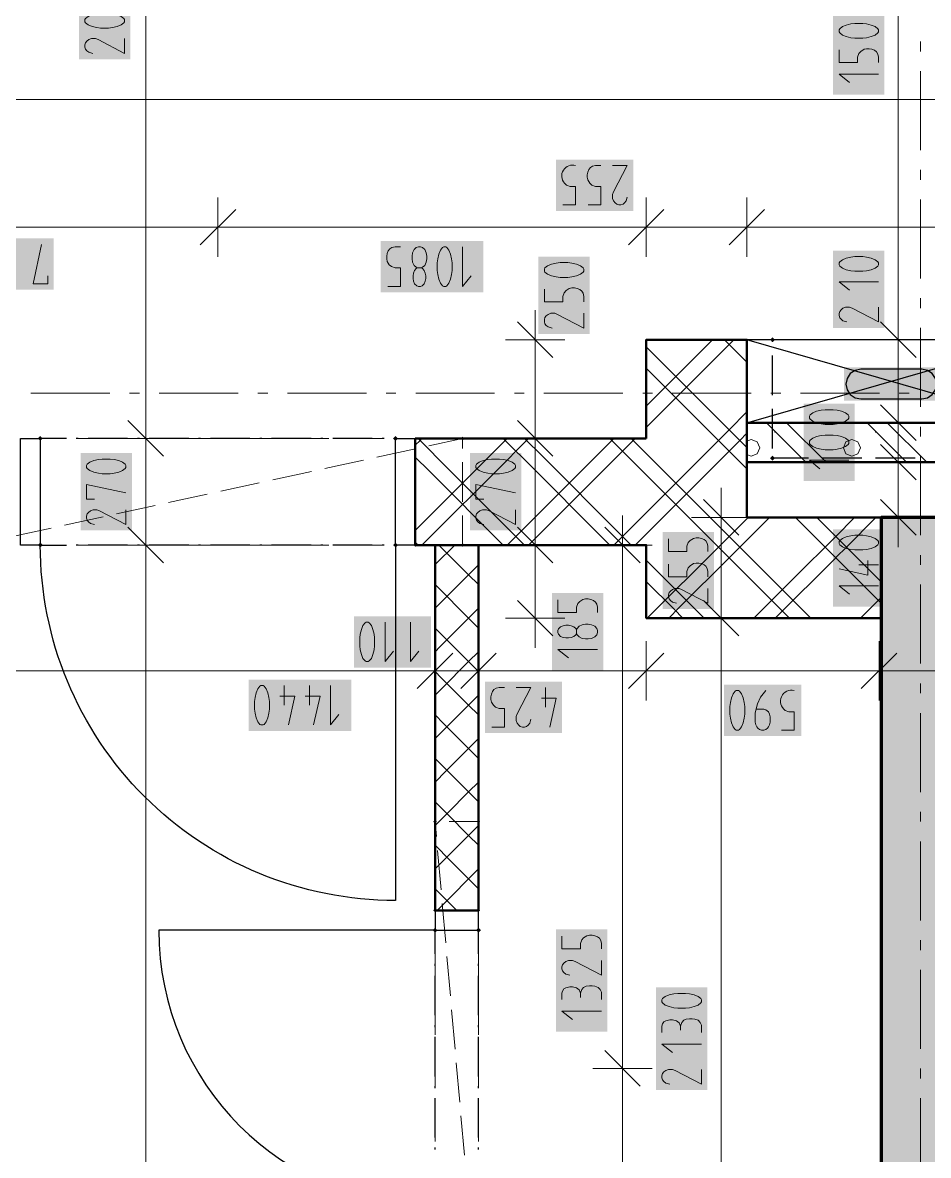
# Model space of a CAD drawing. Header units: millimetres. Extents: x 0 to 594, y 0 to 420.
# Drawn here: x 262.97 to 286.49, y 197.16 to 226.55 of the extents above; entities that cross this region are included whole.
import ezdxf

# ---------------------------------------------------------------- set-up
doc = ezdxf.new("R2010")
doc.units = ezdxf.units.MM
doc.header["$LTSCALE"] = 8
for name, color, linetype in [('PDF_Dvere', 7, 'Continuous'), ('PDF_Instalacni prizdivky', 7, 'Continuous'), ('PDF_Koty delkove', 7, 'Continuous'), ('PDF_Osy hlavni', 7, 'Continuous'), ('PDF_Pozarni Vodovod', 7, 'Continuous'), ('PDF_Preklady', 7, 'Continuous'), ('PDF_Pricky zdene', 7, 'Continuous'), ('PDF_Rozvadece', 7, 'Continuous'), ('PDF_Steny akusticke', 7, 'Continuous'), ('PDF_Steny obvodove nosne', 7, 'Continuous')]:
    doc.layers.add(name, color=color, linetype=linetype)

msp = doc.modelspace()

# ---------------------------------------------------------------- linework, layer by layer
at = {"layer": 'PDF_Dvere', "lineweight": 25}
for points in [[(262.918, 215.762), (263.431, 215.762), (263.431, 212.995), (262.918, 212.995)], [(272.656, 215.762), (273.168, 215.762), (273.168, 212.995), (272.656, 212.995)], [(274.808, 203.001), (274.808, 203.514), (273.681, 203.514), (273.681, 203.001)]]:
    msp.add_lwpolyline(points, close=True, dxfattribs=at)
for points in [[(264.108, 215.762), (263.431, 215.762)], [(264.415, 215.762), (264.364, 215.762)], [(265.697, 215.762), (264.672, 215.762)], [(266.004, 215.762), (265.953, 215.762)], [(267.285, 215.762), (266.26, 215.762)], [(267.593, 215.762), (267.542, 215.762)], [(268.874, 215.762), (267.849, 215.762)], [(269.182, 215.762), (269.13, 215.762)], [(270.463, 215.762), (269.438, 215.762)], [(270.77, 215.762), (270.719, 215.762)], [(272.052, 215.762), (271.027, 215.762)], [(272.359, 215.762), (272.308, 215.762)], [(272.656, 215.762), (272.615, 215.762)], [(264.415, 212.995), (264.364, 212.995)], [(265.697, 212.995), (264.672, 212.995)], [(266.004, 212.995), (265.953, 212.995)], [(267.285, 212.995), (266.26, 212.995)], [(267.593, 212.995), (267.542, 212.995)], [(268.874, 212.995), (267.849, 212.995)], [(269.182, 212.995), (269.13, 212.995)], [(270.463, 212.995), (269.438, 212.995)], [(270.77, 212.995), (270.719, 212.995)], [(272.052, 212.995), (271.027, 212.995)], [(272.359, 212.995), (272.308, 212.995)], [(274.808, 202.384), (274.808, 203.001)], [(273.681, 202.076), (273.681, 202.128)], [(274.808, 202.076), (274.808, 202.128)], [(273.681, 200.795), (273.681, 201.82)], [(274.808, 200.795), (274.808, 201.82)], [(273.681, 200.488), (273.681, 200.539)], [(274.808, 200.488), (274.808, 200.539)], [(273.681, 199.206), (273.681, 200.231)], [(274.808, 199.206), (274.808, 200.231)], [(273.681, 198.899), (273.681, 198.95)], [(274.808, 198.899), (274.808, 198.95)], [(273.681, 197.618), (273.681, 198.643)], [(274.808, 197.618), (274.808, 198.643)], [(273.681, 197.31), (273.681, 197.361)], [(274.808, 197.31), (274.808, 197.361)]]:
    msp.add_lwpolyline(points, dxfattribs=at)
for points in [[(272.615, 212.995), (272.656, 212.995), (272.656, 203.77, -0.414214), (263.431, 212.995), (264.108, 212.995)], [(273.681, 202.384), (273.681, 203.001), (266.506, 203.001, 0.414213), (273.681, 195.826)]]:
    msp.add_lwpolyline(points, format="xyb", dxfattribs=at)
at = {"layer": 'PDF_Dvere', "lineweight": 25, "transparency": 33554559}
for points in [[(263.495, 215.762), (263.431, 215.698), (263.431, 215.826), (263.367, 215.762)], [(272.72, 215.762), (272.656, 215.698), (272.656, 215.826), (272.592, 215.762)], [(263.495, 212.995), (263.431, 212.931), (263.431, 213.059), (263.367, 212.995)], [(272.72, 212.995), (272.656, 212.931), (272.656, 213.059), (272.592, 212.995)], [(273.681, 202.937), (273.617, 203.001), (273.745, 203.001), (273.681, 203.065)], [(274.808, 202.937), (274.744, 203.001), (274.872, 203.001), (274.808, 203.065)]]:
    msp.add_solid(points, dxfattribs=at)
at = {"layer": 'PDF_Instalacni prizdivky', "lineweight": 50}
msp.add_lwpolyline([(290.798, 216.172), (281.778, 216.172), (281.778, 215.147), (290.798, 215.147)], close=True, dxfattribs=at)
at = {"layer": 'PDF_Instalacni prizdivky', "lineweight": 9}
for points in [[(282.285, 216.172), (282.285, 216.172)], [(282.547, 215.911), (282.285, 216.172)], [(283.833, 215.147), (282.808, 216.172)], [(282.808, 216.172), (282.808, 216.172)], [(284.899, 216.172), (284.899, 216.172)], [(285.16, 215.911), (284.899, 216.172)], [(286.447, 215.147), (285.422, 216.172)], [(285.422, 216.172), (285.422, 216.172)], [(283.31, 215.147), (282.547, 215.911)], [(285.924, 215.147), (285.16, 215.911)], [(281.778, 215.347), (281.893, 215.299), (282.049, 215.364), (282.113, 215.519), (282.049, 215.674), (281.893, 215.739), (281.778, 215.691)]]:
    msp.add_lwpolyline(points, dxfattribs=at)
msp.add_lwpolyline([(284.507, 215.739), (284.352, 215.674), (284.287, 215.519), (284.352, 215.364), (284.507, 215.299), (284.662, 215.364), (284.727, 215.519), (284.662, 215.674)], close=True, dxfattribs=at)
at = {"layer": 'PDF_Instalacni prizdivky', "lineweight": 9, "transparency": 33554559}
for points in [[(282.508, 215.906), (282.484, 215.929), (282.531, 215.929), (282.508, 215.952)], [(285.121, 215.906), (285.098, 215.929), (285.144, 215.929), (285.121, 215.952)]]:
    msp.add_solid(points, dxfattribs=at)
at = {"layer": 'PDF_Koty delkove', "lineweight": 18}
for points in [[(266.168, 181.118), (266.168, 182.604), (266.168, 212.995), (266.168, 215.762), (266.168, 236.262), (266.168, 239.03), (266.168, 269.421), (266.168, 270.907), (266.168, 320.055), (266.168, 323.95)], [(285.709, 213.712), (285.709, 215.147), (285.709, 216.172), (285.709, 218.325), (285.709, 233.7), (285.709, 236.775), (285.709, 238.312)], [(265.614, 226.139), (265.614, 225.755), (264.93, 226.112), (264.862, 226.139), (264.759, 226.139), (264.692, 226.112), (264.64, 226.071), (264.606, 226.03), (264.589, 225.975), (264.589, 225.92), (264.606, 225.865), (264.64, 225.824), (264.692, 225.783), (264.793, 225.755)], [(284.171, 225.849), (284.171, 225.52), (284.649, 225.52), (284.649, 225.657), (284.684, 225.753), (284.735, 225.808), (284.82, 225.862), (284.888, 225.876)], [(284.888, 225.876), (284.957, 225.876), (285.025, 225.862), (285.093, 225.835), (285.144, 225.794), (285.179, 225.739), (285.196, 225.657), (285.196, 225.52)], [(285.196, 225.219), (284.171, 225.219), (284.444, 225)], [(510.402, 224.562), (490.697, 224.562), (470.838, 224.562), (469.351, 224.562), (157.447, 224.562)], [(277.659, 221.823), (277.988, 221.823), (277.988, 222.3), (277.851, 222.3), (277.755, 222.335), (277.7, 222.386), (277.646, 222.471), (277.632, 222.539), (277.632, 222.608), (277.646, 222.676), (277.673, 222.744), (277.714, 222.795), (277.768, 222.83), (277.851, 222.848), (277.988, 222.848)], [(278.289, 222.848), (278.673, 222.848), (278.316, 222.164), (278.289, 222.095), (278.289, 221.993), (278.316, 221.925), (278.357, 221.874), (278.398, 221.839), (278.453, 221.823), (278.508, 221.823), (278.563, 221.839), (278.604, 221.874), (278.645, 221.925), (278.673, 222.027)], [(268.043, 222.015), (268.043, 221.246), (268.043, 220.477)], [(279.164, 222.015), (279.164, 221.246), (279.164, 220.477)], [(281.778, 222.015), (281.778, 221.246), (281.778, 220.477)], [(268.504, 221.707), (267.582, 220.785)], [(279.626, 221.707), (278.703, 220.785)], [(282.239, 221.707), (281.317, 220.785)], [(416.513, 221.246), (405.084, 221.246), (397.192, 221.246), (389.71, 221.246), (312.015, 221.246), (304.533, 221.246), (293.412, 221.246), (290.798, 221.246), (281.778, 221.246), (279.164, 221.246), (268.043, 221.246), (260.561, 221.246), (182.866, 221.246)], [(263.625, 219.979), (263.625, 219.775), (263.242, 219.775), (263.46, 220.8)], [(272.453, 219.709), (272.782, 219.709), (272.782, 220.186), (272.645, 220.186), (272.549, 220.221), (272.494, 220.272), (272.44, 220.358), (272.426, 220.425), (272.426, 220.494), (272.44, 220.563), (272.467, 220.63), (272.508, 220.681), (272.563, 220.716), (272.645, 220.734), (272.782, 220.734)], [(273.083, 220.494), (273.083, 220.425), (273.097, 220.34), (273.137, 220.255), (273.193, 220.204), (273.22, 220.186), (273.33, 220.186), (273.357, 220.204), (273.412, 220.255), (273.453, 220.34), (273.467, 220.425), (273.467, 220.494), (273.453, 220.579), (273.412, 220.665), (273.357, 220.716), (273.302, 220.734)], [(273.302, 220.734), (273.248, 220.734), (273.193, 220.716), (273.137, 220.665), (273.097, 220.579), (273.083, 220.494)], [(274.397, 220.734), (274.397, 219.709), (274.616, 219.981)], [(273.33, 220.186), (273.357, 220.169), (273.398, 220.118), (273.425, 220.05), (273.439, 219.981), (273.439, 219.913), (273.425, 219.845), (273.398, 219.776), (273.343, 219.725), (273.302, 219.709), (273.248, 219.709), (273.206, 219.725), (273.151, 219.776), (273.124, 219.845), (273.11, 219.913), (273.11, 219.981), (273.124, 220.05), (273.151, 220.118), (273.193, 220.169), (273.22, 220.186)], [(277.133, 220.325), (276.928, 220.325), (276.827, 220.311), (276.707, 220.284), (276.604, 220.242), (276.535, 220.188), (276.519, 220.16), (276.519, 220.106), (276.535, 220.078), (276.604, 220.024), (276.707, 219.983), (276.827, 219.955), (276.928, 219.941), (277.133, 219.941), (277.236, 219.955)], [(277.236, 219.955), (277.355, 219.983), (277.458, 220.024), (277.527, 220.078), (277.544, 220.106), (277.544, 220.16), (277.527, 220.188), (277.458, 220.242), (277.355, 220.284), (277.236, 220.311), (277.133, 220.325)], [(276.519, 219.64), (276.519, 219.312), (276.997, 219.312), (276.997, 219.449), (277.032, 219.544), (277.083, 219.599), (277.168, 219.654), (277.236, 219.668), (277.304, 219.668), (277.373, 219.654), (277.441, 219.627), (277.492, 219.585), (277.527, 219.531), (277.544, 219.449), (277.544, 219.312)], [(285.196, 219.827), (284.171, 219.827), (284.444, 219.608)], [(276.279, 218.325), (276.279, 219.094)], [(277.544, 219.011), (277.544, 218.627), (276.86, 218.983), (276.792, 219.011), (276.689, 219.011), (276.622, 218.983), (276.57, 218.942), (276.535, 218.901), (276.519, 218.846), (276.519, 218.792), (276.535, 218.737), (276.57, 218.696), (276.622, 218.655), (276.723, 218.627)], [(285.196, 219.17), (285.196, 218.786), (284.513, 219.143), (284.444, 219.17), (284.342, 219.17), (284.274, 219.143), (284.223, 219.102), (284.188, 219.06), (284.171, 219.005), (284.171, 218.951), (284.188, 218.896), (284.223, 218.855), (284.274, 218.814), (284.375, 218.786)], [(276.741, 217.864), (275.818, 218.786)], [(286.17, 217.864), (285.248, 218.786)], [(277.048, 218.325), (276.279, 218.325), (275.511, 218.325)], [(276.279, 211.099), (276.279, 212.232), (276.279, 212.995), (276.279, 215.762), (276.279, 218.325)], [(286.478, 218.325), (285.709, 218.325), (284.94, 218.325)], [(284.017, 216.509), (283.812, 216.509), (283.71, 216.495), (283.59, 216.468), (283.488, 216.427), (283.419, 216.373), (283.403, 216.345), (283.403, 216.29), (283.419, 216.262), (283.488, 216.208), (283.59, 216.167), (283.71, 216.139), (283.812, 216.125), (284.017, 216.125), (284.119, 216.139), (284.239, 216.167), (284.342, 216.208), (284.41, 216.262), (284.428, 216.29), (284.428, 216.345), (284.41, 216.373), (284.342, 216.427), (284.239, 216.468)], [(284.239, 216.468), (284.119, 216.495), (284.017, 216.509)], [(286.17, 215.711), (285.248, 216.634)], [(266.629, 215.301), (265.707, 216.224)], [(276.741, 215.301), (275.818, 216.224)], [(286.478, 216.172), (285.709, 216.172), (284.94, 216.172)], [(266.937, 215.762), (266.168, 215.762), (265.399, 215.762)], [(277.048, 215.762), (276.279, 215.762), (275.511, 215.762)], [(286.17, 214.686), (285.248, 215.609)], [(265.245, 215.228), (265.04, 215.228), (264.938, 215.214), (264.818, 215.187), (264.716, 215.145), (264.647, 215.091), (264.631, 215.063), (264.631, 215.009), (264.647, 214.981), (264.716, 214.927), (264.818, 214.886), (264.938, 214.858), (265.04, 214.844), (265.245, 214.844), (265.347, 214.858), (265.467, 214.886), (265.569, 214.927), (265.638, 214.981), (265.656, 215.009), (265.656, 215.063), (265.638, 215.091), (265.569, 215.145), (265.467, 215.187), (265.347, 215.214), (265.245, 215.228)], [(275.356, 215.228), (275.151, 215.228), (275.049, 215.214), (274.929, 215.187), (274.827, 215.145), (274.758, 215.091), (274.742, 215.063), (274.742, 215.009), (274.758, 214.981), (274.827, 214.927), (274.929, 214.886), (275.049, 214.858), (275.151, 214.844), (275.356, 214.844), (275.458, 214.858), (275.578, 214.886)], [(275.578, 214.886), (275.681, 214.927), (275.749, 214.981), (275.767, 215.009), (275.767, 215.063), (275.749, 215.091), (275.681, 215.145), (275.578, 215.187), (275.458, 215.214), (275.356, 215.228)], [(284.428, 215.195), (283.403, 215.195), (283.675, 214.976)], [(286.478, 215.147), (285.709, 215.147), (284.94, 215.147)], [(264.835, 214.187), (264.631, 214.187), (264.631, 214.571), (265.656, 214.352)], [(274.946, 214.187), (274.742, 214.187), (274.742, 214.571), (275.767, 214.352)], [(281.111, 213.712), (281.111, 214.481)], [(281.572, 213.251), (280.65, 214.174)], [(286.17, 213.251), (285.248, 214.174)], [(265.656, 213.914), (265.656, 213.53), (264.972, 213.886), (264.903, 213.914), (264.801, 213.914), (264.733, 213.886), (264.682, 213.845), (264.647, 213.804), (264.631, 213.749), (264.631, 213.695), (264.647, 213.64), (264.682, 213.599), (264.733, 213.558), (264.835, 213.53)], [(275.767, 213.914), (275.767, 213.53), (275.083, 213.886), (275.014, 213.914), (274.912, 213.914), (274.844, 213.886), (274.793, 213.845), (274.758, 213.804), (274.742, 213.749), (274.742, 213.695), (274.758, 213.64), (274.793, 213.599), (274.844, 213.558), (274.946, 213.53)], [(278.547, 212.995), (278.547, 213.764)], [(281.88, 213.712), (281.111, 213.712), (280.342, 213.712)], [(281.111, 131.969), (281.111, 162.52), (281.111, 181.118), (281.111, 187.78), (281.111, 189.266), (281.111, 211.099), (281.111, 213.712)], [(286.478, 213.712), (285.709, 213.712), (284.94, 213.712)], [(285.709, 213.712), (285.709, 212.944)], [(266.629, 212.534), (265.707, 213.456)], [(276.741, 212.534), (275.818, 213.456)], [(279.009, 212.534), (278.086, 213.456)], [(279.743, 213.157), (279.743, 212.829), (280.221, 212.829), (280.221, 212.966), (280.256, 213.061), (280.307, 213.116), (280.392, 213.17), (280.46, 213.184), (280.528, 213.184), (280.597, 213.17), (280.665, 213.143), (280.716, 213.102), (280.751, 213.048), (280.768, 212.966), (280.768, 212.829)], [(284.785, 213.251), (284.58, 213.251), (284.479, 213.237), (284.359, 213.21), (284.257, 213.169), (284.188, 213.115), (284.171, 213.087), (284.171, 213.033), (284.188, 213.005), (284.257, 212.951), (284.359, 212.91), (284.479, 212.882), (284.58, 212.868), (284.785, 212.868), (284.888, 212.882), (285.008, 212.91), (285.11, 212.951), (285.179, 213.005), (285.196, 213.033), (285.196, 213.087), (285.179, 213.115), (285.11, 213.169), (285.008, 213.21)], [(285.008, 213.21), (284.888, 213.237), (284.785, 213.251)], [(266.937, 212.995), (266.168, 212.995), (265.399, 212.995)], [(277.048, 212.995), (276.279, 212.995), (275.511, 212.995)], [(279.316, 212.995), (278.547, 212.995), (277.779, 212.995)], [(278.547, 189.266), (278.547, 199.414), (278.547, 212.995)], [(284.923, 212.594), (284.923, 212.211), (284.171, 212.376)], [(279.743, 212.5), (279.743, 212.172), (280.221, 212.172), (280.221, 212.309), (280.256, 212.404), (280.307, 212.459), (280.392, 212.513), (280.46, 212.527), (280.528, 212.527), (280.597, 212.513), (280.665, 212.486), (280.716, 212.445), (280.751, 212.391), (280.768, 212.309), (280.768, 212.172)], [(285.196, 212.485), (284.684, 212.485)], [(280.768, 211.487), (280.084, 211.843), (280.016, 211.87), (279.913, 211.87), (279.846, 211.843), (279.794, 211.802), (279.759, 211.761), (279.743, 211.706), (279.743, 211.652), (279.759, 211.597), (279.794, 211.556), (279.846, 211.515), (279.947, 211.487)], [(280.768, 211.87), (280.768, 211.487)], [(285.196, 211.937), (284.171, 211.937), (284.444, 211.719)], [(276.741, 210.637), (275.818, 211.56)], [(276.873, 211.572), (276.873, 211.243), (277.351, 211.243), (277.351, 211.381), (277.386, 211.476), (277.437, 211.531), (277.522, 211.585), (277.59, 211.599), (277.659, 211.599), (277.727, 211.585), (277.795, 211.558), (277.846, 211.517), (277.881, 211.463), (277.898, 211.381), (277.898, 211.243)], [(281.572, 210.637), (280.65, 211.56)], [(277.048, 211.099), (276.279, 211.099), (275.511, 211.099)], [(276.279, 211.099), (276.279, 210.33)], [(281.88, 211.099), (281.111, 211.099), (280.342, 211.099)], [(272.096, 210.278), (272.11, 210.38), (272.11, 210.585), (272.096, 210.687), (272.069, 210.807), (272.027, 210.91), (271.973, 210.979), (271.945, 210.996), (271.891, 210.996), (271.863, 210.979), (271.809, 210.91), (271.768, 210.807), (271.741, 210.687), (271.727, 210.585)], [(272.384, 210.996), (272.384, 209.971), (272.602, 210.244)], [(273.041, 210.996), (273.041, 209.971), (273.259, 210.244)], [(277.351, 210.696), (277.334, 210.669), (277.282, 210.627), (277.215, 210.6), (277.146, 210.586), (277.077, 210.586), (277.01, 210.6), (276.941, 210.627), (276.89, 210.682), (276.873, 210.724), (276.873, 210.778), (276.89, 210.819), (276.941, 210.874), (277.01, 210.901), (277.077, 210.915)], [(277.077, 210.915), (277.146, 210.915), (277.215, 210.901), (277.282, 210.874), (277.334, 210.833), (277.351, 210.806)], [(271.727, 210.585), (271.727, 210.38), (271.741, 210.278), (271.768, 210.159), (271.809, 210.056), (271.863, 209.987), (271.891, 209.971), (271.945, 209.971), (271.973, 209.987), (272.027, 210.056), (272.069, 210.159), (272.096, 210.278)], [(273.681, 210.5), (273.681, 209.731), (273.681, 208.962)], [(274.808, 210.5), (274.808, 209.731), (274.808, 208.962)], [(279.164, 210.5), (279.164, 209.731), (279.164, 208.962)], [(285.212, 210.5), (285.212, 209.731), (285.212, 208.962)], [(274.142, 210.192), (273.219, 209.27)], [(275.269, 210.192), (274.347, 209.27)], [(277.898, 210.285), (276.873, 210.285), (277.146, 210.067)], [(279.626, 210.192), (278.703, 209.27)], [(285.673, 210.192), (284.75, 209.27)], [(220.689, 209.731), (222.739, 209.731), (229.452, 209.731), (231.041, 209.731), (248.466, 209.731), (257.793, 209.731), (258.921, 209.731), (266.8, 209.731), (273.681, 209.731), (274.808, 209.731), (277.907, 209.731), (279.164, 209.731), (281.204, 209.731), (285.212, 209.731), (287.364, 209.731), (288.547, 209.731), (290.978, 209.731), (293.412, 209.731), (295.346, 209.731), (296.085, 209.731), (297.768, 209.731), (298.537, 209.731)], [(269.762, 209.351), (269.762, 208.839)], [(270.419, 209.351), (270.419, 208.839)], [(270.967, 209.351), (270.967, 208.326), (271.186, 208.599)], [(275.156, 208.273), (275.485, 208.273), (275.485, 208.751), (275.348, 208.751), (275.252, 208.786), (275.197, 208.837), (275.143, 208.922), (275.129, 208.99), (275.129, 209.058), (275.143, 209.127), (275.17, 209.195), (275.211, 209.246), (275.266, 209.281), (275.348, 209.298), (275.485, 209.298)], [(275.786, 209.298), (276.17, 209.298), (275.813, 208.615), (275.786, 208.546), (275.786, 208.443), (275.813, 208.376), (275.854, 208.325), (275.895, 208.29), (275.951, 208.273), (276.005, 208.273), (276.06, 208.29), (276.101, 208.325), (276.142, 208.376), (276.17, 208.477)], [(276.553, 209.298), (276.553, 208.786)], [(269.653, 209.078), (270.037, 209.078), (269.872, 208.326)], [(270.31, 209.078), (270.694, 209.078), (270.529, 208.326)], [(276.443, 209.025), (276.827, 209.025), (276.662, 208.273)], [(281.339, 208.808), (281.339, 208.603), (281.353, 208.501), (281.38, 208.381), (281.421, 208.279), (281.475, 208.21), (281.503, 208.194), (281.558, 208.194), (281.585, 208.21), (281.64, 208.279), (281.681, 208.381), (281.709, 208.501), (281.723, 208.603), (281.723, 208.808), (281.709, 208.91), (281.681, 209.03), (281.64, 209.133), (281.585, 209.201), (281.558, 209.219), (281.503, 209.219)], [(281.503, 209.219), (281.475, 209.201), (281.421, 209.133), (281.38, 209.03), (281.353, 208.91), (281.339, 208.808)], [(282.27, 209.219), (282.132, 209.048), (282.05, 208.876), (281.996, 208.638), (281.996, 208.398), (282.01, 208.33), (282.037, 208.279), (282.064, 208.245), (282.105, 208.21), (282.16, 208.194), (282.215, 208.194), (282.27, 208.21), (282.311, 208.245), (282.338, 208.279), (282.366, 208.33), (282.38, 208.398), (282.38, 208.535), (282.366, 208.603), (282.338, 208.671), (282.27, 208.723), (282.215, 208.74), (282.023, 208.74)], [(276.977, 202.845), (276.977, 202.517), (277.454, 202.517), (277.454, 202.654), (277.489, 202.749), (277.54, 202.804), (277.626, 202.858), (277.693, 202.872), (277.762, 202.872), (277.831, 202.858), (277.898, 202.831), (277.949, 202.79), (277.984, 202.736), (278.002, 202.654), (278.002, 202.517)], [(278.002, 201.832), (277.318, 202.188), (277.249, 202.215), (277.147, 202.215), (277.079, 202.188), (277.028, 202.147), (276.993, 202.106), (276.977, 202.051), (276.977, 201.997), (276.993, 201.942), (277.028, 201.901), (277.079, 201.86), (277.181, 201.832)], [(278.002, 202.215), (278.002, 201.832)], [(276.977, 201.203), (276.977, 201.367), (276.993, 201.422), (277.028, 201.476), (277.079, 201.504), (277.181, 201.531), (277.249, 201.531), (277.352, 201.504), (277.421, 201.449), (277.454, 201.367), (277.454, 201.258)], [(278.002, 201.203), (278.002, 201.394), (277.967, 201.462), (277.916, 201.517), (277.831, 201.544), (277.762, 201.558), (277.693, 201.558), (277.608, 201.544), (277.54, 201.517), (277.489, 201.462), (277.454, 201.367)], [(278.002, 200.901), (276.977, 200.901), (277.249, 200.683)], [(279.573, 200.347), (279.573, 200.512), (279.59, 200.567), (279.625, 200.621), (279.676, 200.649), (279.777, 200.676), (279.846, 200.676), (279.948, 200.649), (280.017, 200.594), (280.051, 200.512), (280.051, 200.402)], [(280.598, 200.347), (280.598, 200.539), (280.563, 200.607), (280.512, 200.662), (280.427, 200.689), (280.358, 200.703), (280.29, 200.703), (280.205, 200.689), (280.137, 200.662), (280.086, 200.607), (280.051, 200.512)], [(280.598, 200.046), (279.573, 200.046), (279.846, 199.827)], [(279.009, 198.953), (278.086, 199.875)], [(279.316, 199.414), (278.547, 199.414), (277.779, 199.414)], [(280.598, 199.389), (280.598, 199.005), (279.915, 199.362), (279.846, 199.389), (279.743, 199.389), (279.676, 199.362), (279.625, 199.321), (279.59, 199.28), (279.573, 199.225), (279.573, 199.17), (279.59, 199.115)], [(279.59, 199.115), (279.625, 199.074), (279.676, 199.033), (279.777, 199.005)]]:
    msp.add_lwpolyline(points, dxfattribs=at)
for points in [[(265.203, 226.796), (264.998, 226.796), (264.897, 226.782), (264.777, 226.755), (264.674, 226.714), (264.606, 226.66), (264.589, 226.632), (264.589, 226.577), (264.606, 226.549), (264.674, 226.495), (264.777, 226.454), (264.897, 226.426), (264.998, 226.412), (265.203, 226.412), (265.306, 226.426), (265.426, 226.454), (265.528, 226.495), (265.597, 226.549), (265.614, 226.577), (265.614, 226.632), (265.597, 226.66), (265.528, 226.714), (265.426, 226.755), (265.306, 226.782)], [(284.785, 226.533), (284.58, 226.533), (284.479, 226.519), (284.359, 226.492), (284.257, 226.451), (284.188, 226.396), (284.171, 226.368), (284.171, 226.314), (284.188, 226.286), (284.257, 226.232), (284.359, 226.191), (284.479, 226.163), (284.58, 226.149), (284.785, 226.149), (284.888, 226.163), (285.008, 226.191), (285.11, 226.232), (285.179, 226.286), (285.196, 226.314), (285.196, 226.368), (285.179, 226.396), (285.11, 226.451), (285.008, 226.492), (284.888, 226.519)], [(273.74, 220.323), (273.74, 220.118), (273.754, 220.016), (273.781, 219.896), (273.822, 219.794), (273.877, 219.725), (273.905, 219.709), (273.959, 219.709), (273.987, 219.725), (274.041, 219.794), (274.082, 219.896), (274.11, 220.016), (274.124, 220.118), (274.124, 220.323), (274.11, 220.425), (274.082, 220.545), (274.041, 220.648), (273.987, 220.716), (273.959, 220.734), (273.905, 220.734), (273.877, 220.716), (273.822, 220.648), (273.781, 220.545), (273.754, 220.425)], [(284.785, 220.484), (284.58, 220.484), (284.479, 220.47), (284.359, 220.443), (284.257, 220.402), (284.188, 220.347), (284.171, 220.32), (284.171, 220.265), (284.188, 220.237), (284.257, 220.183), (284.359, 220.142), (284.479, 220.114), (284.58, 220.1), (284.785, 220.1), (284.888, 220.114), (285.008, 220.142), (285.11, 220.183), (285.179, 220.237), (285.196, 220.265), (285.196, 220.32), (285.179, 220.347), (285.11, 220.402), (285.008, 220.443), (284.888, 220.47)], [(284.017, 215.852), (283.812, 215.852), (283.71, 215.838), (283.59, 215.811), (283.488, 215.77), (283.419, 215.715), (283.403, 215.688), (283.403, 215.633), (283.419, 215.605), (283.488, 215.551), (283.59, 215.51), (283.71, 215.482), (283.812, 215.468), (284.017, 215.468), (284.119, 215.482), (284.239, 215.51), (284.342, 215.551), (284.41, 215.605), (284.428, 215.633), (284.428, 215.688), (284.41, 215.715), (284.342, 215.77), (284.239, 215.811), (284.119, 215.838)], [(277.659, 210.942), (277.59, 210.942), (277.505, 210.928), (277.42, 210.888), (277.369, 210.833), (277.351, 210.806), (277.351, 210.696), (277.369, 210.669), (277.42, 210.613), (277.505, 210.572), (277.59, 210.558), (277.659, 210.558), (277.744, 210.572), (277.83, 210.613), (277.881, 210.669), (277.898, 210.724), (277.898, 210.778), (277.881, 210.833), (277.83, 210.888), (277.744, 210.928)], [(268.996, 208.94), (268.996, 208.735), (269.01, 208.634), (269.037, 208.514), (269.078, 208.411), (269.132, 208.343), (269.16, 208.326), (269.215, 208.326), (269.242, 208.343), (269.297, 208.411), (269.338, 208.514), (269.366, 208.634), (269.38, 208.735), (269.38, 208.94), (269.366, 209.043), (269.338, 209.163), (269.297, 209.265), (269.242, 209.334), (269.215, 209.351), (269.16, 209.351), (269.132, 209.334), (269.078, 209.265), (269.037, 209.163), (269.01, 209.043)], [(280.187, 201.36), (279.982, 201.36), (279.881, 201.346), (279.761, 201.319), (279.658, 201.278), (279.59, 201.224), (279.573, 201.196), (279.573, 201.142), (279.59, 201.114), (279.658, 201.059), (279.761, 201.018), (279.881, 200.99), (279.982, 200.976), (280.187, 200.976), (280.29, 200.99), (280.41, 201.018), (280.512, 201.059), (280.581, 201.114), (280.598, 201.142), (280.598, 201.196), (280.581, 201.224), (280.512, 201.278), (280.41, 201.319), (280.29, 201.346)]]:
    msp.add_lwpolyline(points, close=True, dxfattribs=at)
for points in [[(277.002, 221.823), (277.331, 221.823), (277.331, 222.3), (277.194, 222.3), (277.098, 222.335), (277.043, 222.386, -0.753191), (277.331, 222.848)], [(282.68, 208.194), (283.009, 208.194), (283.009, 208.671), (282.872, 208.671), (282.776, 208.706, -0.843855), (283.009, 209.219)]]:
    msp.add_lwpolyline(points, format="xyb", dxfattribs=at)
at = {"layer": 'PDF_Koty delkove', "color": 7, "lineweight": 18, "true_color": 0xffffff, "transparency": 33554559}
for points in [[(265.768, 225.602), (265.768, 228.263), (264.435, 225.602), (264.435, 228.263)], [(285.35, 224.681), (285.35, 227.343), (284.018, 224.681), (284.018, 227.343)], [(278.826, 223.001), (276.822, 223.001), (278.826, 221.669), (276.822, 221.669)], [(263.779, 220.954), (261.774, 220.954), (263.779, 219.621), (261.774, 219.621)], [(274.935, 220.887), (272.273, 220.887), (274.935, 219.555), (272.273, 219.555)], [(277.698, 218.473), (277.698, 220.478), (276.365, 218.473), (276.365, 220.478)], [(285.35, 218.632), (285.35, 220.637), (284.018, 218.632), (284.018, 220.637)], [(284.581, 214.657), (284.581, 216.662), (283.249, 214.657), (283.249, 216.662)], [(265.809, 213.376), (265.809, 215.381), (264.477, 213.376), (264.477, 215.381)], [(275.921, 213.376), (275.921, 215.381), (274.588, 213.376), (274.588, 215.381)], [(280.922, 211.333), (280.922, 213.338), (279.589, 211.333), (279.589, 213.338)], [(285.35, 211.4), (285.35, 213.405), (284.018, 211.4), (284.018, 213.405)], [(278.052, 209.748), (278.052, 211.753), (276.72, 209.748), (276.72, 211.753)], [(273.578, 211.15), (271.573, 211.15), (273.578, 209.817), (271.573, 209.817)], [(271.505, 209.505), (268.843, 209.505), (271.505, 208.173), (268.843, 208.173)], [(276.981, 209.452), (274.976, 209.452), (276.981, 208.12), (274.976, 208.12)], [(283.19, 209.372), (281.186, 209.372), (283.19, 208.04), (281.186, 208.04)], [(278.155, 200.364), (278.155, 203.026), (276.823, 200.364), (276.823, 203.026)], [(280.752, 198.852), (280.752, 201.514), (279.42, 198.852), (279.42, 201.514)]]:
    msp.add_solid(points, dxfattribs=at)
at = {"layer": 'PDF_Osy hlavni', "lineweight": 18}
for points in [[(286.288, 225.805), (286.288, 226.061)], [(286.288, 223.242), (286.288, 225.292)], [(286.288, 222.474), (286.288, 222.73)], [(286.288, 219.911), (286.288, 221.961)], [(286.288, 219.142), (286.288, 219.399)], [(286.288, 216.58), (286.288, 218.63)], [(265.235, 216.941), (263.185, 216.941)], [(266.004, 216.941), (265.748, 216.941)], [(268.567, 216.941), (266.517, 216.941)], [(269.335, 216.941), (269.079, 216.941)], [(271.898, 216.941), (269.848, 216.941)], [(272.667, 216.941), (272.41, 216.941)], [(275.229, 216.941), (273.179, 216.941)], [(275.998, 216.941), (275.741, 216.941)], [(278.56, 216.941), (276.51, 216.941)], [(279.329, 216.941), (279.073, 216.941)], [(281.891, 216.941), (279.841, 216.941)], [(282.66, 216.941), (282.404, 216.941)], [(285.223, 216.941), (283.173, 216.941)], [(285.991, 216.941), (285.735, 216.941)], [(286.288, 215.811), (286.288, 216.068)], [(286.288, 213.249), (286.288, 215.299)], [(286.288, 212.48), (286.288, 212.736)], [(286.288, 209.918), (286.288, 211.968)], [(286.288, 209.149), (286.288, 209.405)], [(286.288, 206.586), (286.288, 208.636)], [(286.288, 205.818), (286.288, 206.074)], [(286.288, 203.255), (286.288, 205.305)], [(286.288, 202.486), (286.288, 202.743)], [(286.288, 199.924), (286.288, 201.974)], [(286.288, 199.155), (286.288, 199.411)], [(286.288, 196.593), (286.288, 198.643)]]:
    msp.add_lwpolyline(points, dxfattribs=at)
at = {"layer": 'PDF_Pozarni Vodovod', "lineweight": 25}
for points in [[(289.26, 216.172), (289.26, 218.325), (281.778, 218.325), (281.778, 216.172)], [(284.735, 217.559), (284.588, 217.53), (284.463, 217.446), (284.38, 217.322), (284.35, 217.175), (284.38, 217.028), (284.463, 216.903), (284.588, 216.819), (284.735, 216.79), (286.319, 216.79), (286.466, 216.819), (286.591, 216.903), (286.674, 217.028), (286.703, 217.175), (286.674, 217.322), (286.591, 217.446), (286.466, 217.53), (286.319, 217.559)]]:
    msp.add_lwpolyline(points, close=True, dxfattribs=at)
for points in [[(281.778, 216.172), (289.26, 218.325)], [(289.26, 216.172), (281.778, 218.325)]]:
    msp.add_lwpolyline(points, dxfattribs=at)
at = {"layer": 'PDF_Pozarni Vodovod', "color": 7, "lineweight": 25, "true_color": 0xffffff, "transparency": 33554559}
msp.add_solid([(286.763, 217.605), (284.296, 217.605), (286.763, 216.744), (284.296, 216.744)], dxfattribs=at)
at = {"layer": 'PDF_Preklady', "lineweight": 18}
for points in [[(264.005, 215.762), (262.98, 215.762)], [(265.389, 215.762), (264.364, 215.762)], [(266.773, 215.762), (265.748, 215.762)], [(268.157, 215.762), (267.132, 215.762)], [(269.54, 215.762), (268.515, 215.762)], [(270.924, 215.762), (269.899, 215.762)], [(272.308, 215.762), (271.283, 215.762)], [(272.172, 215.278), (273.174, 215.496)], [(273.691, 215.762), (272.667, 215.762)], [(273.524, 215.572), (274.398, 215.762)], [(274.398, 215.762), (274.05, 215.762)], [(274.398, 215.504), (274.398, 215.762)], [(270.82, 214.983), (271.822, 215.201)], [(269.468, 214.689), (270.47, 214.907)], [(274.398, 214.12), (274.398, 215.145)], [(268.116, 214.395), (269.117, 214.613)], [(266.764, 214.1), (267.765, 214.318)], [(265.412, 213.806), (266.413, 214.024)], [(264.06, 213.511), (265.061, 213.729)], [(274.398, 213.761), (274.398, 212.995), (274.05, 212.995)], [(262.708, 213.217), (263.709, 213.435)], [(264.005, 212.995), (262.98, 212.995)], [(265.389, 212.995), (264.364, 212.995)], [(266.773, 212.995), (265.748, 212.995)], [(268.157, 212.995), (267.132, 212.995)], [(269.54, 212.995), (268.515, 212.995)], [(270.924, 212.995), (269.899, 212.995)], [(272.308, 212.995), (271.283, 212.995)], [(273.691, 212.995), (273.168, 212.995), (272.667, 212.995)], [(273.715, 205.429), (273.681, 205.82)], [(273.691, 205.82), (273.681, 205.82)], [(273.681, 205.818), (273.681, 205.82)], [(274.808, 205.818), (274.808, 205.82), (274.05, 205.82)], [(273.681, 204.434), (273.681, 205.459)], [(274.808, 204.434), (274.808, 205.459)], [(273.836, 204.051), (273.746, 205.072)], [(273.681, 203.05), (273.681, 203.514), (273.681, 204.075)], [(274.808, 203.05), (274.808, 203.514), (274.808, 204.075)], [(273.958, 202.672), (273.868, 203.693)], [(273.681, 201.666), (273.681, 202.691)], [(274.808, 201.666), (274.808, 202.691)], [(274.079, 201.294), (273.989, 202.315)], [(273.681, 200.283), (273.681, 201.308)], [(274.808, 200.283), (274.808, 201.308)], [(274.2, 199.916), (274.11, 200.937)], [(273.681, 198.899), (273.681, 199.924)], [(274.808, 198.899), (274.808, 199.924)], [(274.321, 198.537), (274.232, 199.558)], [(273.681, 197.515), (273.681, 198.54)], [(274.808, 197.515), (274.808, 198.54)], [(274.443, 197.159), (274.353, 198.18)]]:
    msp.add_lwpolyline(points, dxfattribs=at)
at = {"layer": 'PDF_Preklady', "lineweight": 18, "transparency": 33554559}
for points in [[(274.398, 215.716), (274.352, 215.762), (274.444, 215.762), (274.398, 215.809)], [(274.444, 215.762), (274.398, 215.716), (274.398, 215.809), (274.352, 215.762)], [(274.353, 215.753), (274.388, 215.808), (274.408, 215.717), (274.443, 215.772)], [(273.214, 212.995), (273.168, 212.949), (273.168, 213.041), (273.122, 212.995)], [(273.214, 212.995), (273.168, 212.949), (273.168, 213.041), (273.122, 212.995)], [(274.444, 212.995), (274.398, 212.949), (274.398, 213.041), (274.352, 212.995)], [(274.398, 212.949), (274.352, 212.995), (274.444, 212.995), (274.398, 213.041)], [(273.727, 205.82), (273.681, 205.774), (273.681, 205.866), (273.634, 205.82)], [(273.681, 205.774), (273.634, 205.82), (273.727, 205.82), (273.681, 205.866)], [(273.685, 205.774), (273.635, 205.816), (273.727, 205.824), (273.677, 205.866)], [(274.808, 205.774), (274.762, 205.82), (274.854, 205.82), (274.808, 205.866)], [(274.854, 205.82), (274.808, 205.774), (274.808, 205.866), (274.762, 205.82)], [(273.681, 203.468), (273.634, 203.514), (273.727, 203.514), (273.681, 203.56)], [(273.681, 203.468), (273.634, 203.514), (273.727, 203.514), (273.681, 203.56)], [(274.808, 203.468), (274.762, 203.514), (274.854, 203.514), (274.808, 203.56)], [(274.808, 203.468), (274.762, 203.514), (274.854, 203.514), (274.808, 203.56)]]:
    msp.add_solid(points, dxfattribs=at)
at = {"layer": 'PDF_Pricky zdene', "lineweight": 9}
for points in [[(274.193, 212.995), (273.704, 212.506), (273.681, 212.482)], [(274.808, 212.482), (274.552, 212.226), (273.783, 212.995)], [(274.552, 212.226), (273.755, 211.429), (273.681, 211.355)], [(274.808, 211.355), (274.552, 211.099), (273.732, 211.919), (273.681, 211.97)], [(274.808, 211.97), (274.552, 212.226)], [(274.552, 211.099), (273.806, 210.353), (273.681, 210.227)], [(274.808, 210.842), (274.552, 211.099)], [(273.788, 210.735), (273.681, 210.842)], [(274.808, 209.715), (274.552, 209.971), (273.788, 210.735)], [(274.808, 210.227), (274.552, 209.971), (273.857, 209.277), (273.681, 209.1)], [(274.808, 208.587), (274.552, 208.844), (273.844, 209.551), (273.681, 209.715)], [(274.808, 209.1), (274.552, 208.844), (273.908, 208.2), (273.681, 207.972)], [(274.808, 207.46), (274.552, 207.716), (273.9, 208.368), (273.681, 208.587)], [(274.808, 207.972), (274.552, 207.716), (273.96, 207.124), (273.681, 206.845)], [(274.808, 206.332), (274.552, 206.589), (273.957, 207.184), (273.681, 207.46)], [(274.808, 206.845), (274.552, 206.589), (274.011, 206.048), (273.681, 205.717)], [(274.808, 205.205), (274.552, 205.461), (274.013, 206), (273.681, 206.332)], [(274.808, 205.717), (274.552, 205.461), (274.062, 204.971), (273.681, 204.59)], [(274.808, 204.078), (274.552, 204.334), (274.069, 204.816), (273.681, 205.205)], [(274.808, 204.59), (274.552, 204.334), (274.113, 203.895), (273.732, 203.514)], [(274.244, 203.514), (274.125, 203.633), (273.681, 204.078)]]:
    msp.add_lwpolyline(points, dxfattribs=at)
at = {"layer": 'PDF_Pricky zdene', "lineweight": 50}
msp.add_lwpolyline([(274.808, 203.514), (273.681, 203.514), (273.681, 205.82), (273.681, 212.995), (274.808, 212.995), (274.808, 205.82), (274.808, 203.514)], dxfattribs=at)
at = {"layer": 'PDF_Rozvadece', "lineweight": 25}
for points in [[(282.444, 218.271), (282.444, 218.325)], [(282.444, 216.887), (282.444, 217.912)], [(282.444, 215.504), (282.444, 216.529)], [(283.378, 215.25), (282.444, 215.25)], [(284.761, 215.25), (283.736, 215.25)], [(286.145, 215.25), (285.12, 215.25)]]:
    msp.add_lwpolyline(points, dxfattribs=at)
at = {"layer": 'PDF_Rozvadece', "lineweight": 25, "transparency": 33554559}
for points in [[(282.444, 218.261), (282.38, 218.325), (282.508, 218.325), (282.444, 218.389)], [(282.444, 215.186), (282.38, 215.25), (282.508, 215.25), (282.444, 215.314)], [(282.508, 215.25), (282.444, 215.186), (282.444, 215.314), (282.38, 215.25)]]:
    msp.add_solid(points, dxfattribs=at)
at = {"layer": 'PDF_Steny akusticke', "lineweight": 9}
for points in [[(279.164, 216.603), (280.886, 218.325)], [(279.164, 216.049), (281.317, 218.202), (281.44, 218.325)], [(281.778, 215.527), (281.594, 215.711), (281.317, 215.988), (279.164, 218.14)], [(281.778, 217.741), (281.317, 218.202), (281.194, 218.325)], [(281.778, 218.294), (281.747, 218.325)], [(281.778, 214.973), (281.317, 215.434), (281.04, 215.711), (279.164, 217.587)], [(280.476, 215.147), (281.04, 215.711), (281.317, 215.988), (281.778, 216.449)], [(281.03, 215.147), (281.317, 215.434), (281.594, 215.711), (281.778, 215.896)], [(273.168, 215.588), (273.291, 215.711), (273.342, 215.762)], [(273.168, 213.374), (274.926, 215.132), (275.505, 215.711)], [(276.007, 212.995), (275.782, 213.22), (274.007, 214.995), (273.291, 215.711), (273.24, 215.762)], [(278.221, 212.995), (275.934, 215.282), (275.782, 215.434), (275.505, 215.711), (275.454, 215.762)], [(275.505, 215.711), (275.556, 215.762)], [(275.782, 213.22), (278.177, 215.616), (278.273, 215.711)], [(275.782, 215.434), (276.059, 215.711)], [(278.775, 212.995), (278.549, 213.22), (276.416, 215.354), (276.059, 215.711), (276.007, 215.762)], [(276.059, 215.711), (276.11, 215.762)], [(278.549, 215.434), (278.343, 215.64), (278.273, 215.711), (278.221, 215.762)], [(278.273, 215.711), (278.324, 215.762)], [(278.549, 215.434), (278.826, 215.711)], [(279.164, 215.373), (278.826, 215.711), (278.825, 215.712), (278.775, 215.762)], [(278.826, 215.711), (278.827, 215.712), (278.877, 215.762)], [(275.454, 212.995), (273.525, 214.924), (273.168, 215.281)], [(273.342, 212.995), (275.576, 215.229), (275.782, 215.434)], [(282.885, 211.099), (281.981, 212.002), (281.317, 212.667), (281.04, 212.944), (280.271, 213.712), (278.549, 215.434), (276.11, 212.995)], [(279.39, 215.147), (279.164, 215.373)], [(278.549, 213.22), (280.476, 215.147)], [(283.438, 211.099), (282.4, 212.137), (281.594, 212.944), (281.317, 213.22), (280.825, 213.712), (279.39, 215.147)], [(279.595, 213.712), (281.03, 215.147)], [(279.164, 213.282), (279.595, 213.712)], [(279.749, 211.099), (280.024, 211.375), (281.317, 212.667), (281.594, 212.944), (282.362, 213.712)], [(281.317, 213.22), (281.809, 213.712)], [(282.516, 211.099), (284.084, 212.667), (284.099, 212.681), (284.361, 212.944), (285.13, 213.712)], [(285.263, 211.488), (284.084, 212.667), (284.077, 212.674), (283.807, 212.944), (283.039, 213.712)], [(285.263, 212.042), (284.496, 212.809), (284.361, 212.944), (284.084, 213.22), (283.592, 213.712)], [(284.084, 213.22), (284.576, 213.712)], [(275.556, 212.995), (275.782, 213.22)], [(278.324, 212.995), (278.549, 213.22)], [(278.877, 212.995), (279.164, 213.282)], [(281.04, 212.944), (281.317, 213.22)], [(283.807, 212.944), (284.084, 213.22)], [(273.24, 212.995), (273.168, 213.067)], [(279.195, 211.099), (279.21, 211.113), (281.04, 212.944)], [(281.962, 211.099), (283.284, 212.42), (283.807, 212.944)], [(280.671, 211.099), (280.305, 211.465), (279.164, 212.605)], [(280.118, 211.099), (279.886, 211.33), (279.164, 212.052)], [(284.73, 211.099), (285.263, 211.632)]]:
    msp.add_lwpolyline(points, dxfattribs=at)
at = {"layer": 'PDF_Steny akusticke', "lineweight": 50}
for points in [[(281.778, 213.712), (281.778, 215.147), (281.778, 216.172), (281.778, 218.325), (279.164, 218.325), (279.164, 215.762)], [(273.168, 212.995), (273.168, 215.762)], [(279.164, 215.762), (274.398, 215.762), (273.168, 215.762)], [(273.168, 212.995), (273.681, 212.995), (274.808, 212.995), (279.164, 212.995), (279.164, 211.099), (285.212, 211.099), (285.263, 211.099), (285.263, 213.712), (281.778, 213.712)]]:
    msp.add_lwpolyline(points, dxfattribs=at)
at = {"layer": 'PDF_Steny obvodove nosne', "lineweight": 70}
msp.add_lwpolyline([(287.313, 129.561), (287.313, 131.969), (287.313, 211.099), (287.313, 213.712), (285.263, 213.712), (285.263, 211.099), (285.263, 131.969), (285.263, 129.561)], close=True, dxfattribs=at)
at = {"layer": 'PDF_Steny obvodove nosne', "color": 9, "lineweight": 9, "true_color": 0xc0c0c0, "transparency": 33554559}
msp.add_solid([(287.313, 129.561), (287.313, 213.712), (285.263, 129.561), (285.263, 213.712)], dxfattribs=at)

doc.saveas('drawing.dxf')
